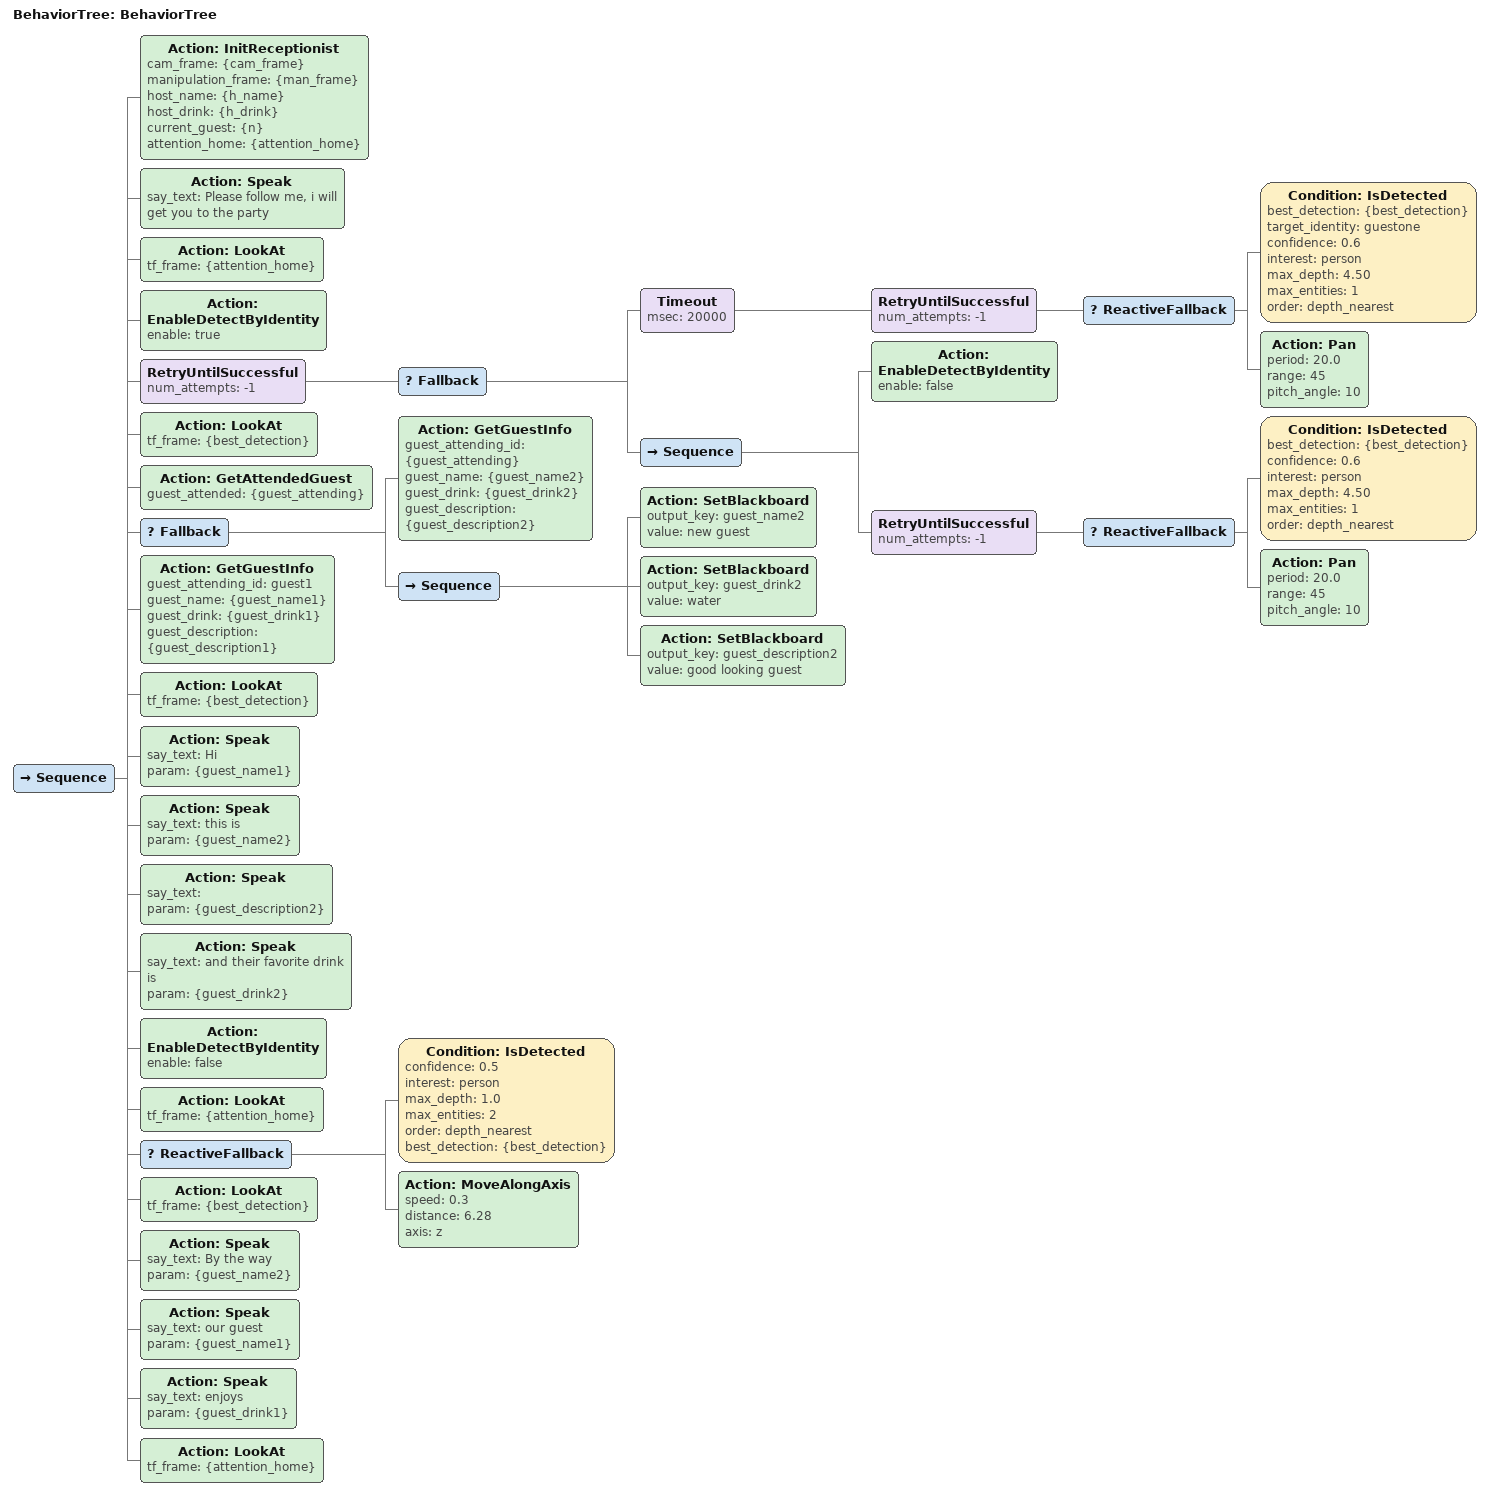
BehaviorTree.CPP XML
<root main_tree_to_execute="BehaviorTree">
    <BehaviorTree ID="BehaviorTree">
        <Sequence>
            <Action ID="InitReceptionist" cam_frame="{cam_frame}"
                                          manipulation_frame="{man_frame}"
                                          host_name="{h_name}"
                                          host_drink="{h_drink}"
                                          current_guest="{n}"
                                          attention_home="{attention_home}" />
            <Action ID="Speak" say_text="Please follow me, i will get you to the  party"/>
            <Action ID="LookAt" tf_frame="{attention_home}"/>
            <Action ID="EnableDetectByIdentity" enable="true"/>
            <RetryUntilSuccessful num_attempts="-1">
                <Fallback>
                    <Timeout msec="20000">
                        <RetryUntilSuccessful num_attempts="-1">
                            <ReactiveFallback>
                                <Condition ID="IsDetected" best_detection="{best_detection}"
                                                           target_identity="guestone"
                                                           confidence="0.6"
                                                           interest="person"
                                                           max_depth="4.50"
                                                           max_entities="1"
                                                           order="depth_nearest"/>
                                <Action ID="Pan" period="20.0" range="45" pitch_angle="10"/>
                            </ReactiveFallback>
                        </RetryUntilSuccessful>
                    </Timeout>
                    <Sequence>
                        <Action ID="EnableDetectByIdentity" enable="false"/>
                        <RetryUntilSuccessful num_attempts="-1">
                            <ReactiveFallback>
                                <Condition ID="IsDetected" best_detection="{best_detection}"
                                                           confidence="0.6"
                                                           interest="person"
                                                           max_depth="4.50"
                                                           max_entities="1"
                                                           order="depth_nearest"/>
                                <Action ID="Pan" period="20.0" range="45" pitch_angle="10"/>
                            </ReactiveFallback>
                        </RetryUntilSuccessful>
                    </Sequence>
                </Fallback>
            </RetryUntilSuccessful>
            <Action ID="LookAt" tf_frame="{best_detection}"/>
            <Action ID="GetAttendedGuest"
                    guest_attended="{guest_attending}"/>
            <Fallback>
                <Action ID="GetGuestInfo"
                        guest_attending_id="{guest_attending}"
                        guest_name="{guest_name2}"
                        guest_drink="{guest_drink2}"
                        guest_description="{guest_description2}"/>
                <Sequence>
                    <Action ID="SetBlackboard" output_key="guest_name2" value="new guest"/>
                    <Action ID="SetBlackboard" output_key="guest_drink2" value="water"/>
                    <Action ID="SetBlackboard" output_key="guest_description2" value="good looking guest"/>
                </Sequence>
            </Fallback>
            <Action ID="GetGuestInfo"
                    guest_attending_id="guest1"
                    guest_name="{guest_name1}"
                    guest_drink="{guest_drink1}"
                    guest_description="{guest_description1}"/>
            <Action ID="LookAt" tf_frame="{best_detection}"/>
            <Action ID="Speak" say_text="Hi" param="{guest_name1}"/>
            <Action ID="Speak" say_text=" this is" param="{guest_name2}"/>
            <Action ID="Speak" say_text=" " param="{guest_description2}"/>
            <Action ID="Speak" say_text=" and their favorite drink is" param="{guest_drink2}"/>
            <Action ID="EnableDetectByIdentity" enable="false"/>
            <Action ID="LookAt" tf_frame="{attention_home}"/>
            <ReactiveFallback>
                <Condition ID="IsDetected" confidence="0.5"
                    interest="person"
                    max_depth="1.0"
                    max_entities="2"
                    order="depth_nearest"
                    best_detection="{best_detection}"/>

                <Action ID="MoveAlongAxis"
                        speed="0.3"
                        distance="6.28"
                        axis="z"/>
            </ReactiveFallback>
            <Action ID="LookAt" tf_frame="{best_detection}"/>
            <Action ID="Speak" say_text=" By the way" param="{guest_name2}"/>
            <Action ID="Speak" say_text="our guest" param="{guest_name1}"/>
            <Action ID="Speak" say_text="enjoys" param="{guest_drink1}"/>
            <Action ID="LookAt" tf_frame="{attention_home}"/>
        </Sequence>
    </BehaviorTree>
</root>
